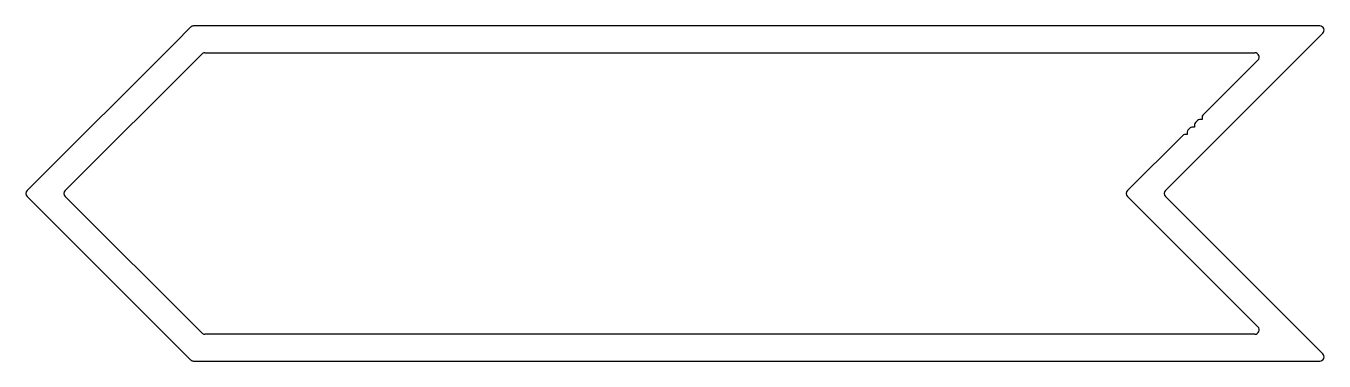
# Model space of a CAD drawing. Extents: x -61 to 62, y 3 to 35.
import ezdxf

# ---------------------------------------------------------------- set-up
doc = ezdxf.new("R2010")
doc.units = 0
doc.layers.add('5', color=7, linetype='CONTINUOUS')

msp = doc.modelspace()

# ---------------------------------------------------------------- linework, layer by layer
at = {"layer": '5', "color": 7, "linetype": 'CONTINUOUS'}
for p, q in [((-45.45, 35.05), (-46.92, 33.58)), ((61.45, 35.17), (-45.17, 35.17)), ((46.84, 19.58), (61.73, 34.48)), ((-46.92, 33.58), (-60.55, 19.95)), ((-57.33, 19.58), (-44.4, 32.51)), ((-44.11, 32.63), (55.31, 32.63)), ((55.6, 31.94), (50.38, 26.72)), ((49.6, 25.83), (49.6, 25.59)), ((49.88, 26.22), (49.68, 26.01)), ((50.3, 26.29), (50.06, 26.29)), ((50.31, 26.54), (50.31, 26.3)), ((48.47, 24.8), (43.25, 19.58)), ((48.89, 24.87), (48.65, 24.87)), ((48.9, 25.12), (48.9, 24.88)), ((49.18, 25.51), (48.97, 25.3)), ((48.97, 25.3), (49.18, 25.51)), ((49.18, 25.51), (48.97, 25.3)), ((48.97, 25.3), (49.18, 25.51)), ((49.18, 25.51), (48.97, 25.3)), ((49.59, 25.58), (49.35, 25.58)), ((-60.55, 19.95), (-60.92, 19.58)), ((-60.92, 19.01), (-45.45, 3.54)), ((-44.4, 6.08), (-57.33, 19.01)), ((43.25, 19.01), (55.6, 6.65)), ((61.73, 4.11), (46.84, 19.01)), ((55.31, 5.96), (-44.11, 5.96)), ((-45.17, 3.42), (61.45, 3.42))]:
    msp.add_line(p, q, dxfattribs=at)
for centre, radius, start, end in [((-45.17, 34.76), 0.406, 90, 135), ((61.45, 34.76), 0.406, 315, 90), ((-44.11, 32.22), 0.406, 90, 135), ((55.31, 32.22), 0.406, 315, 90), ((49.85, 25.83), 0.25, 135, 180), ((50.06, 26.04), 0.25, 90, 135), ((50.3, 26.3), 0.008, 270, 0), ((50.56, 26.54), 0.25, 135, 180), ((48.65, 24.62), 0.25, 90, 135), ((48.89, 24.88), 0.008, 270, 0), ((49.15, 25.12), 0.25, 135, 180), ((49.35, 25.33), 0.25, 90, 135), ((49.59, 25.59), 0.008, 270, 0), ((-60.64, 19.29), 0.406, 135, 225), ((-57.04, 19.29), 0.406, 135, 225), ((43.54, 19.29), 0.406, 135, 225), ((47.13, 19.29), 0.406, 135, 225), ((55.31, 6.37), 0.406, 270, 45), ((-44.11, 6.37), 0.406, 225, 270), ((61.45, 3.83), 0.406, 270, 45), ((-45.17, 3.83), 0.406, 225, 270)]:
    msp.add_arc(centre, radius, start, end, dxfattribs=at)

doc.saveas('drawing.dxf')
